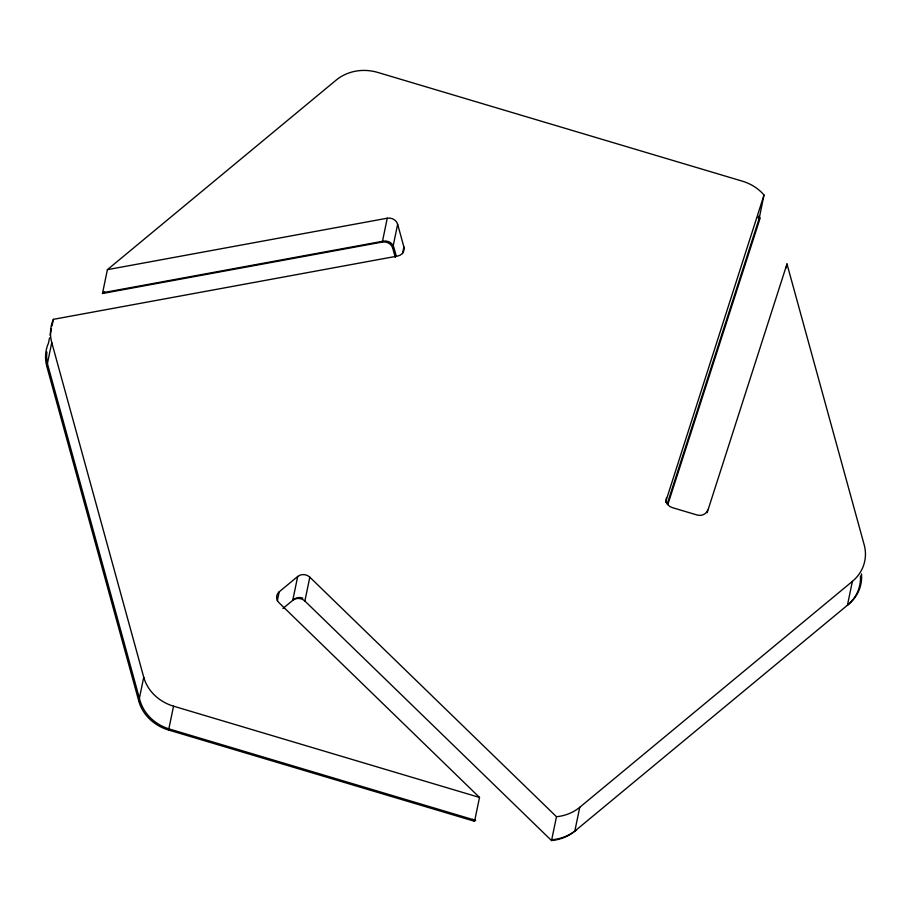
<?xml version="1.0" encoding="UTF-8"?>
<svg xmlns="http://www.w3.org/2000/svg" width="911" height="911" viewBox="0 0 911 911"><rect width="100%" height="100%" fill="white"/><g stroke="black" fill="none" stroke-linecap="round" stroke-linejoin="round"><path stroke-width="1.37" d="M49.547 337.89L48.454 343.185A43.056 38.399 11.7 0 0 46.825 366.427L138.802 701.094A43.056 38.399 11.7 0 0 168.603 730.03L474.574 821.289L479.516 797.444L278.994 602.718A8.609 7.675 11.7 0 1 279.199 591.82L297.692 576.492A8.609 7.675 11.7 0 1 309.82 577.175L556.484 816.723L551.542 840.568L304.878 601.021A8.609 7.675 11.7 0 0 292.75 600.338L297.692 576.492M50.105 335.237L51.471 328.609M52.018 325.967L53.396 319.34L397.651 256.048A8.609 7.675 11.7 0 0 403.892 246.949L397.651 224.254A8.609 7.675 11.7 0 0 387.255 218.207L107.407 269.667L102.465 293.501L382.324 242.053A8.609 7.675 11.7 0 1 392.721 248.088L395.283 257.437M46.825 366.427L51.768 342.582A43.056 38.399 11.7 0 1 53.396 319.34M138.802 701.094L143.744 677.249L51.768 342.582M168.603 730.03L173.546 706.184A43.056 38.399 11.7 0 1 143.744 677.249M277.343 600.759L279.199 591.82M304.878 601.021L309.82 577.175M382.324 242.053L387.255 218.207M392.721 248.088L397.651 224.254M402.525 253.577L403.892 246.949M551.542 840.568A43.056 38.399 11.7 0 0 574.807 831.139L579.749 807.294L852.377 581.377A43.056 38.399 11.7 0 0 864.175 544.789L786.99 263.962L707.107 512.791M665.508 502.314L764.022 195A43.056 38.399 11.7 0 0 742.397 181.187L377.78 72.436A43.056 38.399 11.7 0 0 336.182 80.088L107.407 269.667M667.159 504.113L759.091 218.845L764.022 195M786.17 267.936L786.99 263.962M852.377 581.377L847.446 605.223A43.056 38.399 11.7 0 0 860.451 575.991M667.82 504.557L760.195 217.934A43.056 38.399 11.7 0 0 758.556 216.146M102.465 293.501L104.651 291.691M282.968 608.457L293.854 599.427A8.609 7.675 11.7 0 1 302.782 598.106M574.807 831.139L848.54 604.312A43.056 38.399 11.7 0 0 861.464 573.896M103.569 292.59L383.417 241.142A8.609 7.675 11.7 0 1 393.814 247.177L396.387 256.526M173.546 706.184L479.516 797.444M475.679 820.378L169.708 729.119A43.056 38.399 11.7 0 1 140.203 701.185M472.536 819.319L474.574 821.289M139.907 700.172L47.93 365.516A43.056 38.399 11.7 0 1 46.894 352.01M579.749 807.294A43.056 38.399 11.7 0 1 556.484 816.723M707.653 510.137A8.609 7.675 11.7 0 1 697.052 515L672.318 507.621A8.609 7.675 11.7 0 1 666.431 497.85M758.043 217.683A43.056 38.399 11.7 0 1 759.091 218.845M575.911 830.217A43.056 38.399 11.7 0 1 552.647 839.657"/></g></svg>
